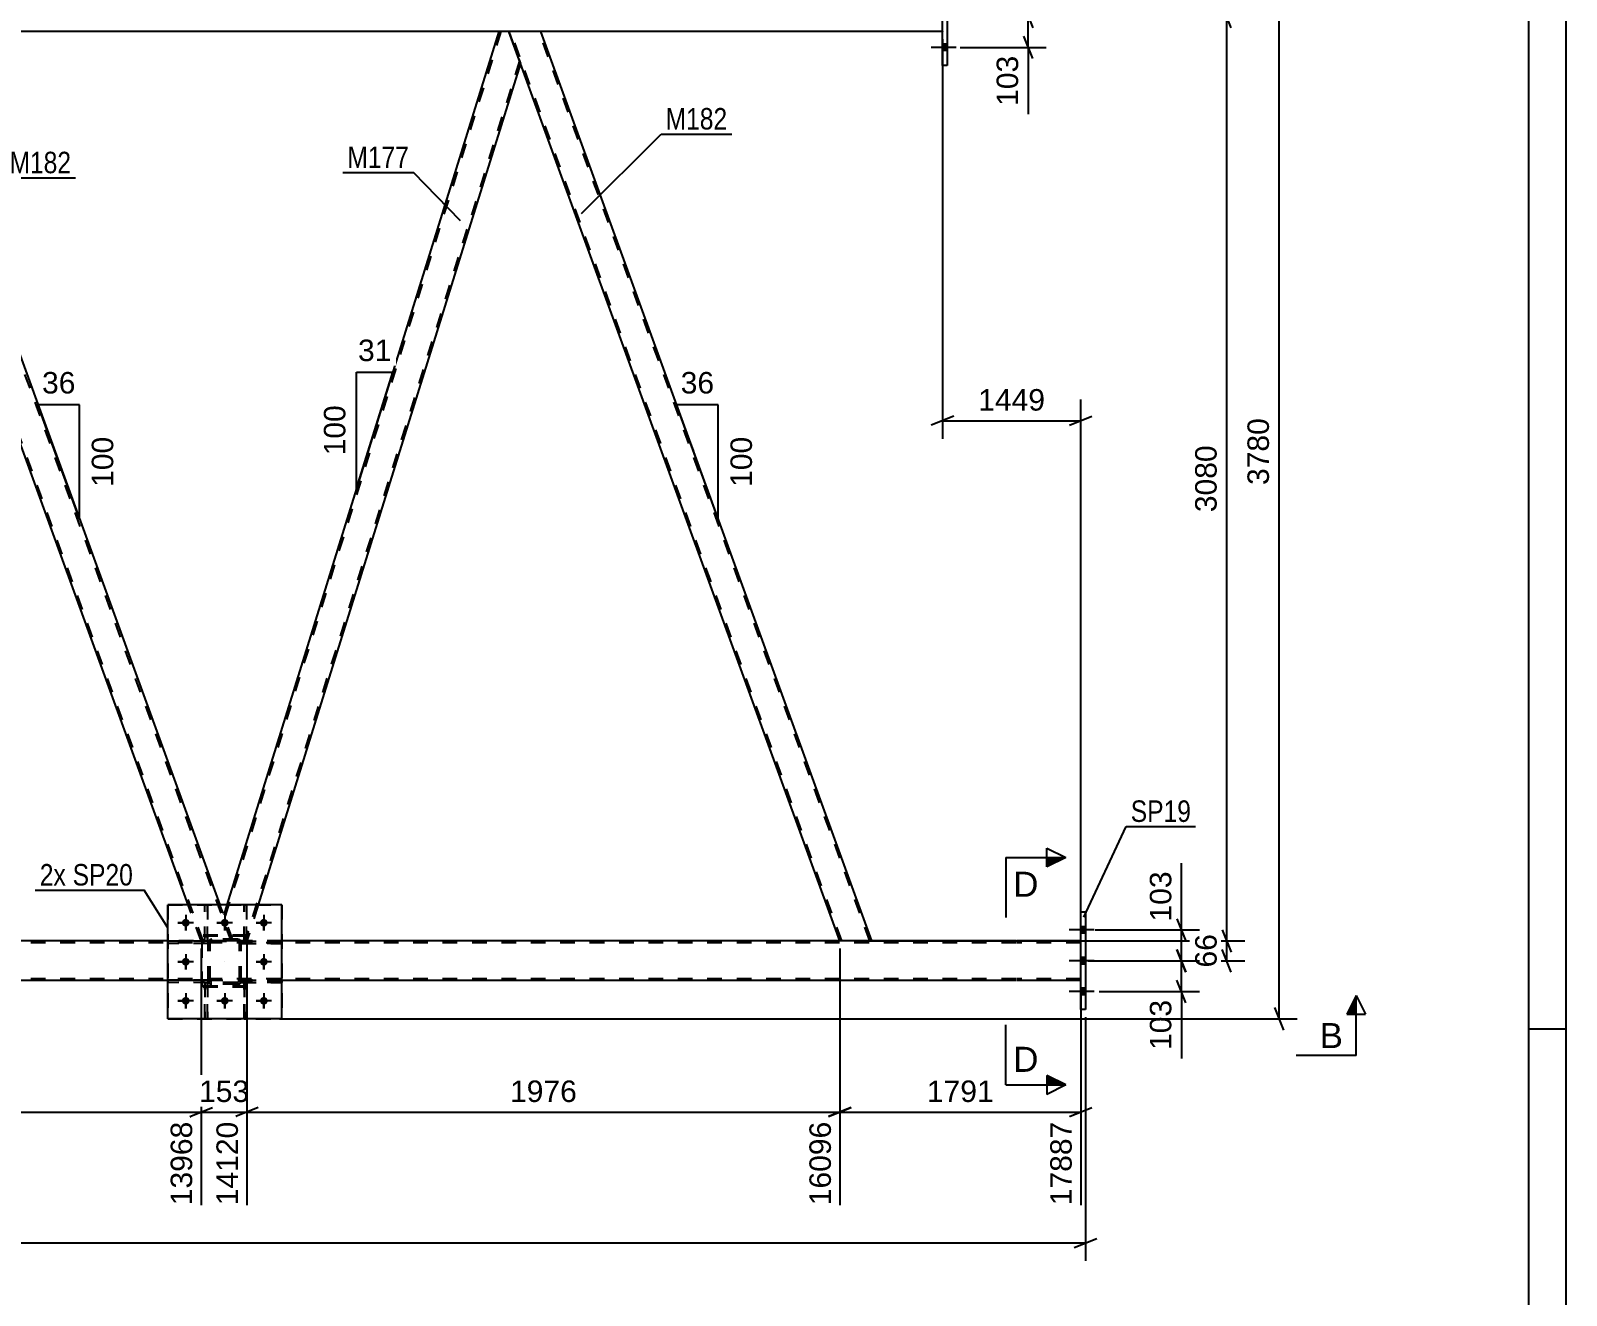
# Model space of a CAD drawing. Header units: millimetres. Extents: x -49 to 792, y -433 to 161.
# Drawn here: x 587.6 to 792.3, y -170.5 to -1.9 of the extents above; entities that cross this region are included whole.
import ezdxf

# ---------------------------------------------------------------- set-up
doc = ezdxf.new("R2010")
doc.units = ezdxf.units.MM
doc.linetypes.add('DXK_LINE_DOT2', pattern=[3.9198, 1.9599, -1.9599])
doc.linetypes.add('DXK_LINE_DOT3', pattern=[5.9187, 2.979, -0.9799, 0.9799, -0.9799])
doc.styles.add('Arial', font='ARIAL.TTF', dxfattribs={"height": 0.2})
doc.styles.add('Arial Narrow', font='ARIALN.TTF', dxfattribs={"height": 0.2})

# ---------------------------------------------------------------- blocks, each defined once
blk = doc.blocks.new('Unknown-203723993-1112')
at = {"color": 5, "linetype": 'Continuous'}
for p, q in [((792.32, -432.98), (792.32, 161.02)), ((787.32, -427.98), (787.32, 156.02)), ((792.32, -134.98), (787.32, -134.98))]:
    blk.add_line(p, q, dxfattribs=at)
blk = doc.blocks.new('Part-203723993-3401 - 3316')
at = {"color": 7, "linetype": 'DXK_LINE_DOT2'}
for p, q in [((709.17, 2), (709.17, -2)), ((655.62, -2), (650.05, -2))]:
    blk.add_line(p, q, dxfattribs=at)
at = {"color": 2, "linetype": 'Continuous'}
for p, q in [((650.05, -2), (570.49, -2)), ((709.17, -2), (655.62, -2))]:
    blk.add_line(p, q, dxfattribs=at)
blk = doc.blocks.new('Part-203723993-3730 - 3316')
at = {"color": 2, "linetype": 'Continuous'}
for p, q in [((655.62, -2), (651.37, -2)), ((699.74, -123.22), (655.62, -2)), ((695.49, -123.22), (652.91, -6.25))]:
    blk.add_line(p, q, dxfattribs=at)
at = {"color": 7, "linetype": 'DXK_LINE_DOT2'}
for p, q in [((651.37, -2), (652.91, -6.25)), ((695.74, -123.22), (651.62, -2)), ((651.62, -2), (651.64, -2)), ((699.49, -123.22), (655.37, -2)), ((699.74, -123.22), (695.49, -123.22))]:
    blk.add_line(p, q, dxfattribs=at)
blk = doc.blocks.new('Bolt-203723993-3376 - 3316')
at = {"linetype": 'Continuous'}
for points in [[(608.82, -120.8, -1), (607.78, -120.8, -1)], [(614.02, -120.8, -1), (612.98, -120.8, -1)], [(619.22, -120.8, -1), (618.18, -120.8, -1)], [(608.82, -126, -1), (607.78, -126, -1)], [(619.22, -126, -1), (618.18, -126, -1)], [(608.82, -131.2, -1), (607.78, -131.2, -1)], [(614.02, -131.2, -1), (612.98, -131.2, -1)], [(619.22, -131.2, -1), (618.18, -131.2, -1)]]:
    blk.add_hatch(color=1, dxfattribs=at).paths.add_polyline_path(points)
at = {"color": 1, "linetype": 'Continuous'}
for p, q in [((608.3, -119.76), (608.3, -121.84)), ((613.5, -119.76), (613.5, -121.84)), ((618.7, -119.76), (618.7, -121.84)), ((609.34, -120.8), (607.26, -120.8)), ((614.54, -120.8), (612.46, -120.8)), ((619.74, -120.8), (617.66, -120.8)), ((609.34, -126), (607.26, -126)), ((608.3, -124.96), (608.3, -127.04)), ((619.74, -126), (617.66, -126)), ((618.7, -124.96), (618.7, -127.04)), ((608.3, -130.16), (608.3, -132.24)), ((613.5, -130.16), (613.5, -132.24)), ((618.7, -130.16), (618.7, -132.24)), ((609.34, -131.2), (607.26, -131.2)), ((614.54, -131.2), (612.46, -131.2)), ((619.74, -131.2), (617.66, -131.2))]:
    blk.add_line(p, q, dxfattribs=at)
blk = doc.blocks.new('Bolt-203723993-3377 - 3316')
at = {"color": 1, "linetype": 'Continuous'}
for p, q in [((608.3, -119.76), (608.3, -120.45)), ((613.5, -119.76), (613.5, -120.45)), ((618.7, -119.76), (618.7, -120.45)), ((607.26, -120.8), (607.95, -120.8)), ((608.3, -121.84), (608.3, -121.14)), ((609.34, -120.8), (608.65, -120.8)), ((612.46, -120.8), (613.15, -120.8)), ((613.5, -121.84), (613.5, -121.14)), ((614.54, -120.8), (613.85, -120.8)), ((617.66, -120.8), (618.35, -120.8)), ((618.7, -121.84), (618.7, -121.14)), ((619.74, -120.8), (619.05, -120.8)), ((607.26, -126), (607.95, -126)), ((608.3, -124.96), (608.3, -125.65)), ((608.3, -127.04), (608.3, -126.34)), ((609.34, -126), (608.65, -126)), ((617.66, -126), (618.35, -126)), ((618.7, -124.96), (618.7, -125.65)), ((618.7, -127.04), (618.7, -126.34)), ((619.74, -126), (619.05, -126)), ((608.3, -130.16), (608.3, -130.85)), ((613.5, -130.16), (613.5, -130.85)), ((618.7, -130.16), (618.7, -130.85)), ((607.26, -131.2), (607.95, -131.2)), ((608.3, -132.24), (608.3, -131.54)), ((609.34, -131.2), (608.65, -131.2)), ((612.46, -131.2), (613.15, -131.2)), ((613.5, -132.24), (613.5, -131.54)), ((614.54, -131.2), (613.85, -131.2)), ((617.66, -131.2), (618.35, -131.2)), ((618.7, -132.24), (618.7, -131.54)), ((619.74, -131.2), (619.05, -131.2))]:
    blk.add_line(p, q, dxfattribs=at)
blk = doc.blocks.new('Bolt-203723993-3383 - 3316')
at = {"linetype": 'Continuous'}
for points in [[(728.23, -122.2), (728.23, -121.32), (727.59, -121.32), (727.59, -122.2)], [(728.23, -122.2), (728.23, -121.32), (727.59, -121.32), (727.59, -122.2)], [(728.23, -122.2), (728.23, -121.32), (727.59, -121.32), (727.59, -122.2)], [(728.23, -126.3), (728.23, -125.42), (727.59, -125.42), (727.59, -126.3)], [(728.23, -126.3), (728.23, -125.42), (727.59, -125.42), (727.59, -126.3)], [(728.23, -130.4), (728.23, -129.52), (727.59, -129.52), (727.59, -130.4)], [(728.23, -130.4), (728.23, -129.52), (727.59, -129.52), (727.59, -130.4)], [(728.23, -130.4), (728.23, -129.52), (727.59, -129.52), (727.59, -130.4)]]:
    blk.add_hatch(color=1, dxfattribs=at).paths.add_polyline_path(points)
at = {"color": 1, "linetype": 'Continuous'}
for p, q in [((729.39, -121.76), (726.07, -121.76)), ((729.39, -121.76), (726.07, -121.76)), ((729.39, -121.76), (726.07, -121.76)), ((728.23, -121.32), (727.59, -121.32)), ((728.23, -121.32), (727.59, -121.32)), ((728.23, -121.32), (727.59, -121.32)), ((728.23, -122.2), (727.59, -122.2)), ((728.23, -122.2), (727.59, -122.2)), ((728.23, -122.2), (727.59, -122.2)), ((729.39, -125.86), (726.07, -125.86)), ((729.39, -125.86), (726.07, -125.86)), ((728.23, -125.42), (727.59, -125.42)), ((728.23, -125.42), (727.59, -125.42)), ((728.23, -126.3), (727.59, -126.3)), ((728.23, -126.3), (727.59, -126.3)), ((729.39, -129.96), (726.07, -129.96)), ((729.39, -129.96), (726.07, -129.96)), ((729.39, -129.96), (726.07, -129.96)), ((728.23, -129.52), (727.59, -129.52)), ((728.23, -129.52), (727.59, -129.52)), ((728.23, -129.52), (727.59, -129.52)), ((728.23, -130.4), (727.59, -130.4)), ((728.23, -130.4), (727.59, -130.4)), ((728.23, -130.4), (727.59, -130.4))]:
    blk.add_line(p, q, dxfattribs=at)
blk = doc.blocks.new('Bolt-203723993-3384 - 3316')
at = {"linetype": 'Continuous'}
for points in [[(709.81, 3.66), (709.81, 4.54), (709.17, 4.54), (709.17, 3.66)], [(709.81, 3.66), (709.81, 4.54), (709.17, 4.54), (709.17, 3.66)], [(709.81, 3.66), (709.81, 4.54), (709.17, 4.54), (709.17, 3.66)], [(709.81, -0.44), (709.81, 0.44), (709.17, 0.44), (709.17, -0.44)], [(709.81, -0.44), (709.81, 0.44), (709.17, 0.44), (709.17, -0.44)], [(709.81, -4.54), (709.81, -3.66), (709.17, -3.66), (709.17, -4.54)], [(709.81, -4.54), (709.81, -3.66), (709.17, -3.66), (709.17, -4.54)], [(709.81, -4.54), (709.81, -3.66), (709.17, -3.66), (709.17, -4.54)]]:
    blk.add_hatch(color=1, dxfattribs=at).paths.add_polyline_path(points)
at = {"color": 1, "linetype": 'Continuous'}
for p, q in [((710.97, 4.1), (707.65, 4.1)), ((710.97, 4.1), (707.65, 4.1)), ((710.97, 4.1), (707.65, 4.1)), ((709.81, 4.54), (709.17, 4.54)), ((709.81, 4.54), (709.17, 4.54)), ((709.81, 4.54), (709.17, 4.54)), ((709.81, 3.66), (709.17, 3.66)), ((709.81, 3.66), (709.17, 3.66)), ((709.81, 3.66), (709.17, 3.66)), ((709.81, 0.44), (709.17, 0.44)), ((709.81, 0.44), (709.17, 0.44)), ((710.97, 0), (707.65, 0)), ((710.97, 0), (707.65, 0)), ((709.81, -0.44), (709.17, -0.44)), ((709.81, -0.44), (709.17, -0.44)), ((709.81, -3.66), (709.17, -3.66)), ((709.81, -3.66), (709.17, -3.66)), ((709.81, -3.66), (709.17, -3.66)), ((710.97, -4.1), (707.65, -4.1)), ((710.97, -4.1), (707.65, -4.1)), ((710.97, -4.1), (707.65, -4.1)), ((709.81, -4.54), (709.17, -4.54)), ((709.81, -4.54), (709.17, -4.54)), ((709.81, -4.54), (709.17, -4.54))]:
    blk.add_line(p, q, dxfattribs=at)
blk = doc.blocks.new('Part-203723993-3391 - 3316')
at = {"color": 7, "linetype": 'DXK_LINE_DOT2'}
for p, q in [((616.5, -122.59), (610.5, -122.59)), ((610.5, -129.39), (610.5, -122.59)), ((616.5, -129.39), (616.5, -122.59)), ((616.5, -129.39), (610.5, -129.39))]:
    blk.add_line(p, q, dxfattribs=at)
blk = doc.blocks.new('Part-203723993-3396 - 3316')
at = {"color": 7, "linetype": 'DXK_LINE_DOT2'}
for p, q in [((718.97, -123.46), (52.31, -123.46)), ((621.1, -123.22), (605.9, -123.22)), ((727.59, -123.46), (719.07, -123.46)), ((727.59, -128.5), (727.59, -123.22)), ((718.97, -128.26), (51.68, -128.26)), ((621.1, -128.5), (605.9, -128.5)), ((727.59, -128.26), (719.07, -128.26))]:
    blk.add_line(p, q, dxfattribs=at)
at = {"color": 2, "linetype": 'Continuous'}
for p, q in [((605.9, -123.22), (450.83, -123.22)), ((718.97, -123.22), (621.1, -123.22)), ((727.59, -123.22), (719.07, -123.22)), ((605.9, -128.5), (450.83, -128.5)), ((718.97, -128.5), (621.1, -128.5)), ((727.59, -128.5), (719.07, -128.5))]:
    blk.add_line(p, q, dxfattribs=at)
blk = doc.blocks.new('Part-203723993-3601 - 3316')
at = {"color": 7, "linetype": 'DXK_LINE_DOT2'}
for p, q in [((621.1, -123.23), (615.7, -123.23)), ((615.7, -123.23), (615.7, -123.55)), ((615.7, -123.55), (621.1, -123.55)), ((616.3, -123.55), (616.3, -123.23)), ((621.1, -123.55), (621.1, -123.23))]:
    blk.add_line(p, q, dxfattribs=at)
blk = doc.blocks.new('Part-203723993-3599 - 3316')
at = {"color": 7, "linetype": 'DXK_LINE_DOT2'}
for p, q in [((611.18, -128.76), (610.86, -128.76)), ((610.86, -128.76), (610.86, -133.59)), ((611.18, -133.59), (611.18, -128.76)), ((610.86, -129.36), (611.18, -129.36)), ((610.86, -133.59), (611.18, -133.59))]:
    blk.add_line(p, q, dxfattribs=at)
blk = doc.blocks.new('Part-203723993-3685 - 3316')
at = {"color": 2, "linetype": 'Continuous'}
for p, q in [((709.17, -6.5), (709.17, 6.5)), ((709.17, 6.5), (709.81, 6.5)), ((709.81, 6.5), (709.81, -6.5)), ((709.81, -6.5), (709.17, -6.5))]:
    blk.add_line(p, q, dxfattribs=at)
blk = doc.blocks.new('Part-203723993-3603 - 3316')
at = {"color": 7, "linetype": 'DXK_LINE_DOT2'}
for p, q in [((611.3, -123.23), (605.9, -123.23)), ((605.9, -123.23), (605.9, -123.55)), ((611.3, -123.55), (605.9, -123.55)), ((610.7, -123.55), (610.7, -123.23)), ((611.3, -123.55), (611.3, -123.23))]:
    blk.add_line(p, q, dxfattribs=at)
blk = doc.blocks.new('Part-203723993-3593 - 3316')
at = {"color": 7, "linetype": 'DXK_LINE_DOT2'}
for p, q in [((615.7, -128.75), (615.7, -128.43)), ((615.7, -128.43), (621.1, -128.43)), ((621.1, -128.75), (615.7, -128.75)), ((616.3, -128.75), (616.3, -128.43)), ((621.1, -128.43), (621.1, -128.75))]:
    blk.add_line(p, q, dxfattribs=at)
blk = doc.blocks.new('Part-203723993-3597 - 3316')
at = {"color": 2, "linetype": 'Continuous'}
for p, q in [((610.86, -118.4), (610.86, -118.39)), ((611.18, -118.39), (610.86, -118.39)), ((611.18, -118.4), (611.18, -118.39))]:
    blk.add_line(p, q, dxfattribs=at)
at = {"color": 7, "linetype": 'DXK_LINE_DOT2'}
for p, q in [((610.86, -123.24), (610.86, -118.4)), ((611.18, -123.24), (611.18, -118.4)), ((610.86, -122.64), (611.18, -122.64)), ((611.18, -123.24), (610.86, -123.24))]:
    blk.add_line(p, q, dxfattribs=at)
blk = doc.blocks.new('Part-203723993-3695 - 3316')
at = {"color": 7, "linetype": 'DXK_LINE_DOT2'}
for p, q in [((650.3, -2), (613.48, -120.12)), ((652.78, -5.88), (616.2, -123.22)), ((613.77, -118.4), (613.35, -119.75)), ((617.96, -118.4), (616.45, -123.22)), ((614.61, -123.22), (613.35, -119.75)), ((616.45, -123.22), (614.61, -123.22))]:
    blk.add_line(p, q, dxfattribs=at)
at = {"color": 2, "linetype": 'Continuous'}
for p, q in [((650.05, -2), (613.77, -118.4)), ((651.37, -2), (650.05, -2)), ((652.91, -6.25), (651.37, -2)), ((652.91, -6.25), (617.96, -118.4))]:
    blk.add_line(p, q, dxfattribs=at)
blk = doc.blocks.new('Part-203723993-3586 - 3316')
at = {"color": 2, "linetype": 'Continuous'}
for p, q in [((621.1, -118.4), (605.9, -118.4)), ((605.9, -133.6), (605.9, -118.4)), ((621.1, -133.6), (621.1, -118.4)), ((621.1, -133.6), (605.9, -133.6))]:
    blk.add_line(p, q, dxfattribs=at)
blk = doc.blocks.new('Part-203723993-3591 - 3316')
at = {"color": 7, "linetype": 'DXK_LINE_DOT2'}
for p, q in [((605.9, -118.4), (621.1, -118.4)), ((605.9, -118.4), (605.9, -133.6)), ((621.1, -118.4), (621.1, -133.6)), ((605.9, -133.6), (621.1, -133.6))]:
    blk.add_line(p, q, dxfattribs=at)
blk = doc.blocks.new('Part-203723993-3592 - 3316')
at = {"color": 7, "linetype": 'DXK_LINE_DOT2'}
for p, q in [((615.7, -123.55), (615.7, -123.23)), ((615.7, -123.23), (621.1, -123.23)), ((621.1, -123.55), (615.7, -123.55)), ((616.3, -123.55), (616.3, -123.23)), ((621.1, -123.23), (621.1, -123.55))]:
    blk.add_line(p, q, dxfattribs=at)
blk = doc.blocks.new('Part-203723993-3594 - 3316')
at = {"color": 7, "linetype": 'DXK_LINE_DOT2'}
for p, q in [((611.3, -123.23), (605.9, -123.23)), ((605.9, -123.55), (605.9, -123.23)), ((611.3, -123.55), (605.9, -123.55)), ((610.7, -123.55), (610.7, -123.23)), ((611.3, -123.23), (611.3, -123.55))]:
    blk.add_line(p, q, dxfattribs=at)
blk = doc.blocks.new('Part-203723993-3595 - 3316')
at = {"color": 7, "linetype": 'DXK_LINE_DOT2'}
for p, q in [((611.3, -128.43), (605.9, -128.43)), ((605.9, -128.75), (605.9, -128.43)), ((611.3, -128.75), (605.9, -128.75)), ((610.7, -128.75), (610.7, -128.43)), ((611.3, -128.43), (611.3, -128.75))]:
    blk.add_line(p, q, dxfattribs=at)
blk = doc.blocks.new('Part-203723993-3596 - 3316')
at = {"color": 2, "linetype": 'Continuous'}
for p, q in [((616.06, -118.4), (616.06, -118.39)), ((616.38, -118.39), (616.06, -118.39)), ((616.38, -118.4), (616.38, -118.39))]:
    blk.add_line(p, q, dxfattribs=at)
at = {"color": 7, "linetype": 'DXK_LINE_DOT2'}
for p, q in [((616.06, -123.24), (616.06, -118.4)), ((616.38, -123.24), (616.38, -118.4)), ((616.06, -122.64), (616.38, -122.64)), ((616.38, -123.24), (616.06, -123.24))]:
    blk.add_line(p, q, dxfattribs=at)
blk = doc.blocks.new('Part-203723993-3598 - 3316')
at = {"color": 7, "linetype": 'DXK_LINE_DOT2'}
for p, q in [((616.38, -128.76), (616.06, -128.76)), ((616.06, -128.76), (616.06, -133.59)), ((616.38, -133.59), (616.38, -128.76)), ((616.06, -129.36), (616.38, -129.36)), ((616.06, -133.59), (616.38, -133.59))]:
    blk.add_line(p, q, dxfattribs=at)
blk = doc.blocks.new('Part-203723993-3600 - 3316')
at = {"color": 7, "linetype": 'DXK_LINE_DOT2'}
for p, q in [((611.3, -123.48), (611.34, -123.29)), ((611.34, -123.29), (611.3, -123.48)), ((611.3, -128.52), (611.3, -123.48)), ((611.54, -123.48), (611.56, -123.38)), ((611.54, -128.52), (611.54, -123.48)), ((611.56, -123.38), (611.61, -123.31)), ((611.6, -123.03), (611.78, -123)), ((611.78, -123), (611.6, -123.03)), ((611.61, -123.31), (611.69, -123.25)), ((611.69, -123.25), (611.78, -123.24)), ((615.22, -123), (611.78, -123)), ((611.78, -123.24), (615.22, -123.24)), ((615.22, -123), (615.41, -123.03)), ((615.41, -123.03), (615.22, -123)), ((615.22, -123.24), (615.31, -123.25)), ((615.31, -123.25), (615.39, -123.31)), ((615.39, -123.31), (615.44, -123.38)), ((615.44, -123.38), (615.46, -123.48)), ((615.46, -128.52), (615.46, -123.48)), ((615.67, -123.29), (615.7, -123.48)), ((615.7, -123.48), (615.67, -123.29)), ((615.7, -128.52), (615.7, -123.48)), ((611.34, -128.7), (611.3, -128.52)), ((611.3, -128.52), (611.34, -128.7)), ((611.56, -128.61), (611.54, -128.52)), ((611.61, -128.69), (611.56, -128.61)), ((611.69, -128.74), (611.61, -128.69)), ((611.78, -128.76), (611.69, -128.74)), ((615.22, -128.76), (611.78, -128.76)), ((615.31, -128.74), (615.22, -128.76)), ((615.39, -128.69), (615.31, -128.74)), ((615.44, -128.61), (615.39, -128.69)), ((615.46, -128.52), (615.44, -128.61)), ((615.7, -128.52), (615.67, -128.7)), ((615.67, -128.7), (615.7, -128.52)), ((611.78, -129), (611.6, -128.96)), ((611.6, -128.96), (611.78, -129)), ((615.22, -129), (611.78, -129)), ((615.41, -128.96), (615.22, -129)), ((615.22, -129), (615.41, -128.96))]:
    blk.add_line(p, q, dxfattribs=at)
at = {"color": 7, "linetype": 'DXK_LINE_DOT3'}
blk.add_line((613.5, -126), (613.5, -126), dxfattribs=at)
at = {"color": 7, "linetype": 'DXK_LINE_DOT2'}
for centre, start, end in [((611.78, -123.48), 112.5, 157.5), ((611.78, -123.48), 112.5, 157.5), ((615.22, -123.48), 22.5, 67.5), ((615.22, -123.48), 22.5, 67.5), ((611.78, -128.52), 202.5, 247.5), ((611.78, -128.52), 202.5, 247.5), ((615.22, -128.52), 292.5, 337.5), ((615.22, -128.52), 292.5, 337.5)]:
    blk.add_arc(centre, 0.48, start, end, dxfattribs=at)
blk = doc.blocks.new('Part-203723993-3602 - 3316')
at = {"color": 7, "linetype": 'DXK_LINE_DOT2'}
for p, q in [((621.1, -128.43), (615.7, -128.43)), ((615.7, -128.43), (615.7, -128.75)), ((615.7, -128.75), (621.1, -128.75)), ((616.3, -128.75), (616.3, -128.43)), ((621.1, -128.75), (621.1, -128.43))]:
    blk.add_line(p, q, dxfattribs=at)
blk = doc.blocks.new('Part-203723993-3604 - 3316')
at = {"color": 7, "linetype": 'DXK_LINE_DOT2'}
for p, q in [((611.3, -128.43), (605.9, -128.43)), ((605.9, -128.43), (605.9, -128.75)), ((611.3, -128.75), (605.9, -128.75)), ((610.7, -128.75), (610.7, -128.43)), ((611.3, -128.75), (611.3, -128.43))]:
    blk.add_line(p, q, dxfattribs=at)
blk = doc.blocks.new('Part-203723993-3605 - 3316')
at = {"color": 7, "linetype": 'DXK_LINE_DOT2'}
for p, q in [((616.06, -123.24), (616.06, -118.39)), ((616.06, -118.39), (616.38, -118.39)), ((616.38, -118.39), (616.38, -123.24)), ((616.06, -122.64), (616.38, -122.64)), ((616.38, -123.24), (616.06, -123.24))]:
    blk.add_line(p, q, dxfattribs=at)
blk = doc.blocks.new('Part-203723993-3606 - 3316')
at = {"color": 7, "linetype": 'DXK_LINE_DOT2'}
for p, q in [((610.86, -123.24), (610.86, -118.39)), ((610.86, -118.39), (611.18, -118.39)), ((611.18, -118.39), (611.18, -123.24)), ((610.86, -122.64), (611.18, -122.64)), ((611.18, -123.24), (610.86, -123.24))]:
    blk.add_line(p, q, dxfattribs=at)
blk = doc.blocks.new('Part-203723993-3607 - 3316')
at = {"color": 7, "linetype": 'DXK_LINE_DOT2'}
for p, q in [((616.06, -133.59), (616.06, -128.76)), ((616.06, -128.76), (616.38, -128.76)), ((616.38, -128.76), (616.38, -133.59)), ((616.06, -129.36), (616.38, -129.36)), ((616.38, -133.59), (616.06, -133.59))]:
    blk.add_line(p, q, dxfattribs=at)
blk = doc.blocks.new('Part-203723993-3608 - 3316')
at = {"color": 7, "linetype": 'DXK_LINE_DOT2'}
for p, q in [((610.86, -133.59), (610.86, -128.76)), ((610.86, -128.76), (611.18, -128.76)), ((611.18, -128.76), (611.18, -133.59)), ((610.86, -129.36), (611.18, -129.36)), ((611.18, -133.59), (610.86, -133.59))]:
    blk.add_line(p, q, dxfattribs=at)
blk = doc.blocks.new('Part-203723993-3609 - 3316')
at = {"color": 7, "linetype": 'DXK_LINE_DOT2'}
for p, q in [((611.3, -123.48), (611.34, -123.29)), ((611.34, -123.29), (611.3, -123.48)), ((611.3, -128.52), (611.3, -123.48)), ((611.54, -123.48), (611.56, -123.38)), ((611.54, -128.52), (611.54, -123.48)), ((611.56, -123.38), (611.61, -123.31)), ((611.6, -123.03), (611.78, -123)), ((611.78, -123), (611.6, -123.03)), ((611.61, -123.31), (611.69, -123.25)), ((611.69, -123.25), (611.78, -123.24)), ((615.22, -123), (611.78, -123)), ((611.78, -123.24), (615.22, -123.24)), ((615.22, -123), (615.41, -123.03)), ((615.41, -123.03), (615.22, -123)), ((615.22, -123.24), (615.31, -123.25)), ((615.31, -123.25), (615.39, -123.31)), ((615.39, -123.31), (615.44, -123.38)), ((615.44, -123.38), (615.46, -123.48)), ((615.46, -128.52), (615.46, -123.48)), ((615.67, -123.29), (615.7, -123.48)), ((615.7, -123.48), (615.67, -123.29)), ((615.7, -128.52), (615.7, -123.48)), ((611.34, -128.7), (611.3, -128.52)), ((611.3, -128.52), (611.34, -128.7)), ((611.56, -128.61), (611.54, -128.52)), ((611.61, -128.69), (611.56, -128.61)), ((611.69, -128.74), (611.61, -128.69)), ((611.78, -128.76), (611.69, -128.74)), ((615.22, -128.76), (611.78, -128.76)), ((615.31, -128.74), (615.22, -128.76)), ((615.39, -128.69), (615.31, -128.74)), ((615.44, -128.61), (615.39, -128.69)), ((615.46, -128.52), (615.44, -128.61)), ((615.7, -128.52), (615.67, -128.7)), ((615.67, -128.7), (615.7, -128.52)), ((611.78, -129), (611.6, -128.96)), ((611.6, -128.96), (611.78, -129)), ((615.22, -129), (611.78, -129)), ((615.41, -128.96), (615.22, -129)), ((615.22, -129), (615.41, -128.96))]:
    blk.add_line(p, q, dxfattribs=at)
at = {"color": 7, "linetype": 'DXK_LINE_DOT3'}
blk.add_line((613.5, -126), (613.5, -126), dxfattribs=at)
at = {"color": 7, "linetype": 'DXK_LINE_DOT2'}
for centre, start, end in [((611.78, -123.48), 112.5, 157.5), ((611.78, -123.48), 112.5, 157.5), ((615.22, -123.48), 22.5, 67.5), ((615.22, -123.48), 22.5, 67.5), ((611.78, -128.52), 202.5, 247.5), ((611.78, -128.52), 202.5, 247.5), ((615.22, -128.52), 292.5, 337.5), ((615.22, -128.52), 292.5, 337.5)]:
    blk.add_arc(centre, 0.48, start, end, dxfattribs=at)
blk = doc.blocks.new('Part-203723993-3610 - 3316')
at = {"color": 7, "linetype": 'DXK_LINE_DOT2'}
for p, q in [((616.5, -122.46), (610.5, -122.46)), ((610.5, -129.26), (610.5, -122.46)), ((616.5, -129.26), (616.5, -122.46)), ((616.5, -129.26), (610.5, -129.26))]:
    blk.add_line(p, q, dxfattribs=at)
blk = doc.blocks.new('Part-203723993-3680 - 3316')
at = {"color": 2, "linetype": 'Continuous'}
for p, q in [((727.59, -132.36), (727.59, -119.36)), ((727.59, -119.36), (728.23, -119.36)), ((728.23, -119.36), (728.23, -132.36)), ((728.23, -132.36), (727.59, -132.36))]:
    blk.add_line(p, q, dxfattribs=at)
blk = doc.blocks.new('Part-203723993-3735 - 3316')
at = {"color": 2, "linetype": 'Continuous'}
for p, q in [((570.49, -2), (566.23, -2)), ((570.49, -2), (612.85, -118.4)), ((608.6, -118.4), (567.78, -6.25))]:
    blk.add_line(p, q, dxfattribs=at)
at = {"color": 7, "linetype": 'DXK_LINE_DOT2'}
for p, q in [((566.23, -2), (567.78, -6.25)), ((610.61, -123.22), (566.49, -2)), ((566.49, -2), (566.51, -2)), ((614.35, -123.22), (570.23, -2)), ((610.35, -123.22), (608.6, -118.4)), ((614.61, -123.22), (612.85, -118.4)), ((614.61, -123.22), (610.35, -123.22))]:
    blk.add_line(p, q, dxfattribs=at)
blk = doc.blocks.new('StraightDimension-203723993-4750 - 3316')
at = {"color": 7, "linetype": 'Continuous'}
for p, q in [((531.32, -124.22), (531.32, -158.45)), ((610.35, -124.22), (610.35, -158.45)), ((532.82, -145.44), (529.82, -146.64)), ((531.32, -146.04), (610.35, -146.04)), ((608.85, -146.64), (611.85, -145.44))]:
    blk.add_line(p, q, dxfattribs=at)
at = {"color": 0}
blk.add_wipeout([(575.88, -145.29), (575.88, -141.09), (565.79, -141.09), (565.79, -145.29)], dxfattribs=at)
at = {"color": 0, "linetype": 'Continuous'}
blk.add_wipeout([(609.75, -146.74), (605.55, -146.74), (605.55, -159.05), (609.75, -159.05)], dxfattribs=at)
at = {"color": 3, "style": 'Arial'}
blk.add_text('1976', height=2.865, dxfattribs=at).set_placement((566.39, -144.69))
at = {"color": 3, "linetype": 'Continuous', "style": 'Arial'}
blk.add_text('13968', height=2.865, rotation=90.0002, dxfattribs=at).set_placement((609.15, -158.45))
blk = doc.blocks.new('StraightDimension-203723993-13039 - 3316')
at = {"color": 7, "linetype": 'Continuous'}
for p, q in [((710.17, 0), (749.46, 0)), ((747.66, -1.5), (746.46, 1.5)), ((747.06, -123.22), (747.06, 0)), ((746.46, -121.72), (747.66, -124.72)), ((698.61, -123.22), (749.46, -123.22))]:
    blk.add_line(p, q, dxfattribs=at)
at = {"color": 0}
blk.add_wipeout([(746.31, -56.56), (742.11, -56.56), (742.11, -66.66), (746.31, -66.66)], dxfattribs=at)
at = {"color": 3, "style": 'Arial'}
blk.add_text('3080', height=2.865, rotation=90.0002, dxfattribs=at).set_placement((745.71, -66.06))
blk = doc.blocks.new('StraightDimension-203723993-13040 - 3316')
at = {"color": 7, "linetype": 'Continuous'}
for p, q in [((746.46, -121.72), (747.66, -124.72)), ((698.61, -123.22), (749.46, -123.22)), ((747.66, -127.36), (746.46, -124.36)), ((747.06, -125.86), (747.06, -123.22)), ((728.59, -125.86), (749.46, -125.86))]:
    blk.add_line(p, q, dxfattribs=at)
at = {"color": 0}
blk.add_wipeout([(746.31, -121.72), (742.11, -121.72), (742.11, -127.36), (746.31, -127.36)], dxfattribs=at)
at = {"color": 3, "style": 'Arial'}
blk.add_text('66', height=2.865, rotation=90.0002, dxfattribs=at).set_placement((745.71, -126.76))
blk = doc.blocks.new('StraightDimension-203723993-4031 - 3316')
at = {"color": 7, "linetype": 'Continuous'}
for p, q in [((720, 1.5), (721.2, -1.5)), ((710.81, 0), (723, 0)), ((720.6, -4.1), (720.6, 0)), ((721.2, -5.6), (720, -2.6)), ((711.51, -4.1), (723, -4.1))]:
    blk.add_line(p, q, dxfattribs=at)
at = {"color": 0}
blk.add_wipeout([(719.85, -4.63), (715.65, -4.63), (715.65, -12.5), (719.85, -12.5)], dxfattribs=at)
at = {"color": 7, "linetype": 'Continuous'}
blk.add_line((720.6, -4.1), (720.6, -13.02), dxfattribs=at)
blk.add_line((720.6, -4.1), (720.6, -13.02), dxfattribs=at)
at = {"color": 3, "style": 'Arial'}
blk.add_text('103', height=2.865, rotation=90.0002, dxfattribs=at).set_placement((719.25, -11.9))
blk = doc.blocks.new('StraightDimension-203723993-4726 - 3316')
at = {"color": 7, "linetype": 'Continuous'}
for p, q in [((610.35, -124.22), (610.35, -158.45)), ((616.45, -124.22), (616.45, -158.45)), ((608.85, -146.64), (611.85, -145.44)), ((610.35, -146.04), (616.45, -146.04)), ((617.95, -145.44), (614.95, -146.64))]:
    blk.add_line(p, q, dxfattribs=at)
at = {"color": 0}
blk.add_wipeout([(617.34, -145.29), (617.34, -141.09), (609.47, -141.09), (609.47, -145.29)], dxfattribs=at)
at = {"color": 0, "linetype": 'Continuous'}
blk.add_wipeout([(615.85, -146.74), (611.65, -146.74), (611.65, -159.05), (615.85, -159.05)], dxfattribs=at)
at = {"color": 3, "style": 'Arial'}
blk.add_text('153', height=2.865, dxfattribs=at).set_placement((610.07, -144.69))
at = {"color": 3, "linetype": 'Continuous', "style": 'Arial'}
blk.add_text('14120', height=2.865, rotation=90.0002, dxfattribs=at).set_placement((615.25, -158.45))
blk = doc.blocks.new('StraightDimension-203723993-3969 - 3316')
at = {"color": 7, "linetype": 'Continuous'}
for p, q in [((709.17, -3), (709.17, -56.27)), ((727.59, -122.22), (727.59, -51.02)), ((710.67, -53.27), (707.67, -54.47)), ((709.17, -53.87), (727.59, -53.87)), ((726.09, -54.47), (729.09, -53.27))]:
    blk.add_line(p, q, dxfattribs=at)
at = {"color": 0}
blk.add_wipeout([(723.43, -53.12), (723.43, -48.92), (713.33, -48.92), (713.33, -53.12)], dxfattribs=at)
at = {"color": 3, "style": 'Arial'}
blk.add_text('1449', height=2.865, dxfattribs=at).set_placement((713.93, -52.52))
blk = doc.blocks.new('StraightDimension-203723993-3995 - 3316')
at = {"color": 7, "linetype": 'Continuous'}
for p, q in [((728.23, -133.36), (728.23, -165.87)), ((-0.64, -163.47), (728.23, -163.47)), ((726.73, -164.07), (729.73, -162.87))]:
    blk.add_line(p, q, dxfattribs=at)
blk = doc.blocks.new('AngleDimension-203723993-3803 - 3316')
at = {"color": 7, "linetype": 'Continuous'}
for p, q in [((590.87, -57.99), (588.59, -51.74)), ((594.13, -51.74), (588.59, -51.74)), ((594.13, -66.96), (588.59, -51.74)), ((594.13, -66.96), (594.13, -51.74))]:
    blk.add_line(p, q, dxfattribs=at)
at = {"color": 0}
for points in [[(594.19, -50.84), (594.19, -46.64), (588.54, -46.64), (588.54, -50.84)], [(599.23, -55.42), (595.03, -55.42), (595.03, -63.29), (599.23, -63.29)]]:
    blk.add_wipeout(points, dxfattribs=at)
at = {"color": 3, "style": 'Arial'}
blk.add_text('36', height=2.865, dxfattribs=at).set_placement((589.14, -50.24))
blk.add_text('100', height=2.865, rotation=90.0002, dxfattribs=at).set_placement((598.63, -62.69))
blk = doc.blocks.new('AngleDimension-203723993-3847 - 3316')
at = {"color": 7, "linetype": 'Continuous'}
for p, q in [((631.07, -47.42), (635.89, -47.42)), ((631.07, -62.89), (635.89, -47.42)), ((631.07, -62.89), (631.07, -47.42)), ((631.66, -60.99), (635.89, -47.42))]:
    blk.add_line(p, q, dxfattribs=at)
at = {"color": 0}
for points in [[(636.3, -46.52), (636.3, -42.32), (630.66, -42.32), (630.66, -46.52)], [(630.17, -51.22), (625.97, -51.22), (625.97, -59.09), (630.17, -59.09)]]:
    blk.add_wipeout(points, dxfattribs=at)
at = {"color": 3, "style": 'Arial'}
blk.add_text('31', height=2.865, dxfattribs=at).set_placement((631.26, -45.92))
blk.add_text('100', height=2.865, rotation=90.0002, dxfattribs=at).set_placement((629.57, -58.49))
blk = doc.blocks.new('StraightDimension-203723993-3914 - 3316')
at = {"color": 7, "linetype": 'Continuous'}
for p, q in [((740.42, -120.26), (741.62, -123.26)), ((729.5, -121.76), (743.42, -121.76)), ((741.02, -125.86), (741.02, -121.76)), ((741.62, -127.36), (740.42, -124.36)), ((728.91, -125.86), (743.42, -125.86))]:
    blk.add_line(p, q, dxfattribs=at)
at = {"color": 0}
blk.add_wipeout([(740.27, -113.36), (736.07, -113.36), (736.07, -121.23), (740.27, -121.23)], dxfattribs=at)
at = {"color": 7, "linetype": 'Continuous'}
blk.add_line((741.02, -121.76), (741.02, -112.84), dxfattribs=at)
blk.add_line((741.02, -121.76), (741.02, -112.84), dxfattribs=at)
at = {"color": 3, "style": 'Arial'}
blk.add_text('103', height=2.865, rotation=90.0002, dxfattribs=at).set_placement((739.67, -120.63))
blk = doc.blocks.new('StraightDimension-203723993-3927 - 3316')
at = {"color": 7, "linetype": 'Continuous'}
for p, q in [((740.42, -124.36), (741.62, -127.36)), ((728.91, -125.86), (743.42, -125.86)), ((741.02, -129.96), (741.02, -125.86)), ((741.62, -131.46), (740.42, -128.46)), ((730.04, -129.96), (743.42, -129.96))]:
    blk.add_line(p, q, dxfattribs=at)
at = {"color": 0}
blk.add_wipeout([(740.27, -130.48), (736.07, -130.48), (736.07, -138.36), (740.27, -138.36)], dxfattribs=at)
at = {"color": 7, "linetype": 'Continuous'}
blk.add_line((741.02, -129.96), (741.02, -138.88), dxfattribs=at)
blk.add_line((741.02, -129.96), (741.02, -138.88), dxfattribs=at)
at = {"color": 3, "style": 'Arial'}
blk.add_text('103', height=2.865, rotation=90.0002, dxfattribs=at).set_placement((739.67, -137.76))
blk = doc.blocks.new('AngleDimension-203723993-3941 - 3316')
at = {"color": 7, "linetype": 'Continuous'}
for p, q in [((676, -57.99), (673.73, -51.74)), ((679.27, -51.74), (673.73, -51.74)), ((679.27, -66.96), (673.73, -51.74)), ((679.27, -66.96), (679.27, -51.74))]:
    blk.add_line(p, q, dxfattribs=at)
at = {"color": 0}
for points in [[(679.32, -50.84), (679.32, -46.64), (673.67, -46.64), (673.67, -50.84)], [(684.37, -55.42), (680.17, -55.42), (680.17, -63.29), (684.37, -63.29)]]:
    blk.add_wipeout(points, dxfattribs=at)
at = {"color": 3, "style": 'Arial'}
blk.add_text('36', height=2.865, dxfattribs=at).set_placement((674.27, -50.24))
blk.add_text('100', height=2.865, rotation=90.0002, dxfattribs=at).set_placement((683.77, -62.69))
blk = doc.blocks.new('StraightDimension-203723993-3974 - 3316')
at = {"color": 7, "linetype": 'Continuous'}
for p, q in [((754.63, 16.1), (753.43, 19.1)), ((704.97, 17.6), (756.43, 17.6)), ((754.03, -133.6), (754.03, 17.6)), ((753.43, -132.1), (754.63, -135.1)), ((620.78, -133.6), (756.43, -133.6))]:
    blk.add_line(p, q, dxfattribs=at)
at = {"color": 0}
blk.add_wipeout([(753.28, -52.95), (749.08, -52.95), (749.08, -63.05), (753.28, -63.05)], dxfattribs=at)
at = {"color": 3, "style": 'Arial'}
blk.add_text('3780', height=2.865, rotation=90.0002, dxfattribs=at).set_placement((752.68, -62.44))
blk = doc.blocks.new('StraightDimension-203723993-4706 - 3316')
at = {"color": 7, "linetype": 'Continuous'}
for p, q in [((616.45, -124.22), (616.45, -158.45)), ((695.49, -124.22), (695.49, -158.45)), ((617.95, -145.44), (614.95, -146.64)), ((616.45, -146.04), (695.49, -146.04)), ((693.99, -146.64), (696.99, -145.44))]:
    blk.add_line(p, q, dxfattribs=at)
at = {"color": 0}
blk.add_wipeout([(661.02, -145.29), (661.02, -141.09), (650.92, -141.09), (650.92, -145.29)], dxfattribs=at)
at = {"color": 0, "linetype": 'Continuous'}
blk.add_wipeout([(694.89, -146.74), (690.69, -146.74), (690.69, -159.05), (694.89, -159.05)], dxfattribs=at)
at = {"color": 3, "style": 'Arial'}
blk.add_text('1976', height=2.865, dxfattribs=at).set_placement((651.52, -144.69))
at = {"color": 3, "linetype": 'Continuous', "style": 'Arial'}
blk.add_text('16096', height=2.865, rotation=90.0002, dxfattribs=at).set_placement((694.29, -158.45))
blk = doc.blocks.new('StraightDimension-203723993-4902 - 3316')
at = {"color": 7, "linetype": 'Continuous'}
for p, q in [((695.49, -124.22), (695.49, -158.45)), ((727.59, -129.5), (727.59, -158.45)), ((696.99, -145.44), (693.99, -146.64)), ((695.49, -146.04), (727.59, -146.04)), ((726.09, -146.64), (729.09, -145.44))]:
    blk.add_line(p, q, dxfattribs=at)
at = {"color": 0}
blk.add_wipeout([(716.59, -145.29), (716.59, -141.09), (706.49, -141.09), (706.49, -145.29)], dxfattribs=at)
at = {"color": 0, "linetype": 'Continuous'}
blk.add_wipeout([(726.99, -146.74), (722.79, -146.74), (722.79, -159.05), (726.99, -159.05)], dxfattribs=at)
at = {"color": 3, "style": 'Arial'}
blk.add_text('1791', height=2.865, dxfattribs=at).set_placement((707.09, -144.69))
at = {"color": 3, "linetype": 'Continuous', "style": 'Arial'}
blk.add_text('17887', height=2.865, rotation=90.0002, dxfattribs=at).set_placement((726.39, -158.45))
blk = doc.blocks.new('SectionMark-203723993-5019 - 3316')
at = {"linetype": 'Continuous'}
for points in [[(723.09, -113.33), (723.09, -112.08), (725.59, -112.08)], [(723.09, -142.42), (723.09, -141.17), (725.59, -142.42)]]:
    blk.add_hatch(color=6, dxfattribs=at).paths.add_polyline_path(points)
at = {"color": 6, "linetype": 'Continuous'}
for p, q in [((717.59, -112.08), (725.59, -112.08)), ((723.09, -113.33), (723.09, -110.83)), ((723.09, -110.83), (725.59, -112.08)), ((725.59, -112.08), (723.09, -113.33)), ((725.59, -142.42), (723.09, -141.17)), ((723.09, -141.17), (723.09, -143.67)), ((717.59, -142.42), (725.59, -142.42)), ((725.59, -142.42), (723.09, -143.67))]:
    blk.add_line(p, q, dxfattribs=at)
at = {"color": 0, "linetype": 'Continuous'}
for points in [[(721.96, -117.33), (721.96, -113.83), (718.59, -113.83), (718.59, -117.33)], [(721.96, -140.67), (721.96, -137.17), (718.59, -137.17), (718.59, -140.67)]]:
    blk.add_wipeout(points, dxfattribs=at)
at = {"color": 6, "linetype": 'Continuous'}
for p, q in [((717.59, -112.08), (717.59, -120.08)), ((717.59, -142.42), (717.59, -134.42))]:
    blk.add_line(p, q, dxfattribs=at)
at = {"color": 3, "linetype": 'Continuous', "style": 'Arial'}
for p in [(718.59, -117.33), (718.59, -140.67)]:
    blk.add_text('D', height=3.34, dxfattribs=at).set_placement(p)
blk = doc.blocks.new('MarkSet-203723993-5051 - 3316')
at = {"color": 30, "linetype": 'Continuous'}
blk.add_line((605.9, -121.48), (602.76, -116.43), dxfattribs=at)
at = {"color": 0}
blk.add_wipeout([(592.32, -115.83), (592.32, -112.83), (588.84, -112.83), (588.84, -115.83)], dxfattribs=at)
blk.add_wipeout([(592.32, -115.83), (592.32, -112.83), (588.84, -112.83), (588.84, -115.83)], dxfattribs=at)
blk.add_wipeout([(601.26, -115.83), (601.26, -112.83), (593.22, -112.83), (593.22, -115.83)], dxfattribs=at)
blk.add_wipeout([(601.26, -115.83), (601.26, -112.83), (593.22, -112.83), (593.22, -115.83)], dxfattribs=at)
at = {"color": 30, "linetype": 'Continuous'}
blk.add_line((588.24, -116.43), (602.76, -116.43), dxfattribs=at)
at = {"color": 3, "style": 'Arial Narrow'}
for s, p in [('2x', (588.84, -115.83)), ('SP20', (593.22, -115.83))]:
    blk.add_text(s, height=2.863, dxfattribs=at).set_placement(p)
blk = doc.blocks.new('Mark-203723993-3676 - 3316')
at = {"color": 0}
blk.add_wipeout([(742.3, -107.35), (742.3, -104.35), (734.26, -104.35), (734.26, -107.35)], dxfattribs=at)
blk.add_wipeout([(742.3, -107.35), (742.3, -104.35), (734.26, -104.35), (734.26, -107.35)], dxfattribs=at)
at = {"color": 30, "linetype": 'Continuous'}
for p, q in [((728.02, -120.07), (733.66, -107.95)), ((733.66, -107.95), (742.9, -107.95))]:
    blk.add_line(p, q, dxfattribs=at)
at = {"color": 3, "style": 'Arial Narrow'}
blk.add_text('SP19', height=2.863, dxfattribs=at).set_placement((734.26, -107.35))
blk = doc.blocks.new('SectionMark-203723993-5017 - 3316')
at = {"color": 6, "linetype": 'Continuous'}
for p, q in [((764.3, -138.5), (764.3, -130.5)), ((764.3, -130.5), (765.55, -133))]:
    blk.add_line(p, q, dxfattribs=at)
at = {"color": 0, "linetype": 'Continuous'}
blk.add_wipeout([(762.55, -137.5), (762.55, -134), (759.44, -134), (759.44, -137.5)], dxfattribs=at)
at = {"linetype": 'Continuous'}
blk.add_hatch(color=6, dxfattribs=at).paths.add_polyline_path([(764.3, -133), (763.05, -133), (764.3, -130.5)])
at = {"color": 6, "linetype": 'Continuous'}
for p, q in [((764.3, -130.5), (763.05, -133)), ((763.05, -133), (765.55, -133)), ((764.3, -138.5), (756.3, -138.5))]:
    blk.add_line(p, q, dxfattribs=at)
at = {"color": 3, "linetype": 'Continuous', "style": 'Arial'}
blk.add_text('B', height=3.34, dxfattribs=at).set_placement((759.44, -137.5))
blk = doc.blocks.new('Mark-203723993-3691 - 3316')
at = {"color": 0}
blk.add_wipeout([(638.07, -20.18), (638.07, -17.18), (629.84, -17.18), (629.84, -20.18)], dxfattribs=at)
blk.add_wipeout([(638.07, -20.18), (638.07, -17.18), (629.84, -17.18), (629.84, -20.18)], dxfattribs=at)
at = {"color": 30, "linetype": 'Continuous'}
for p in [(629.24, -20.78), (644.91, -27.21)]:
    blk.add_line(p, (638.67, -20.78), dxfattribs=at)
at = {"color": 3, "style": 'Arial Narrow'}
blk.add_text('M177', height=2.863, dxfattribs=at).set_placement((629.84, -20.18))
blk = doc.blocks.new('Mark-203723993-3726 - 3316')
at = {"color": 0}
blk.add_wipeout([(680.48, -15.05), (680.48, -12.05), (672.26, -12.05), (672.26, -15.05)], dxfattribs=at)
blk.add_wipeout([(680.48, -15.05), (680.48, -12.05), (672.26, -12.05), (672.26, -15.05)], dxfattribs=at)
at = {"color": 30, "linetype": 'Continuous'}
for p, q in [((661.05, -26.26), (671.66, -15.65)), ((671.66, -15.65), (681.08, -15.65))]:
    blk.add_line(p, q, dxfattribs=at)
at = {"color": 3, "style": 'Arial Narrow'}
blk.add_text('M182', height=2.863, dxfattribs=at).set_placement((672.26, -15.05))
blk = doc.blocks.new('Mark-203723993-3731 - 3316')
at = {"color": 0}
blk.add_wipeout([(593.02, -20.88), (593.02, -17.88), (584.8, -17.88), (584.8, -20.88)], dxfattribs=at)
blk.add_wipeout([(593.02, -20.88), (593.02, -17.88), (584.8, -17.88), (584.8, -20.88)], dxfattribs=at)
at = {"color": 30, "linetype": 'Continuous'}
for p, q in [((578.09, -26.81), (584.2, -21.48)), ((584.2, -21.48), (593.62, -21.48))]:
    blk.add_line(p, q, dxfattribs=at)
at = {"color": 3, "style": 'Arial Narrow'}
blk.add_text('M182', height=2.863, dxfattribs=at).set_placement((584.8, -20.88))

msp = doc.modelspace()

# ---------------------------------------------------------------- block references
for name in ['Unknown-203723993-1112', 'Part-203723993-3685 - 3316', 'Bolt-203723993-3384 - 3316', 'Part-203723993-3401 - 3316', 'Part-203723993-3735 - 3316', 'Part-203723993-3695 - 3316', 'Part-203723993-3730 - 3316', 'Part-203723993-3586 - 3316', 'Part-203723993-3591 - 3316', 'Part-203723993-3597 - 3316', 'Part-203723993-3606 - 3316', 'Part-203723993-3596 - 3316', 'Part-203723993-3605 - 3316', 'Bolt-203723993-3376 - 3316', 'Bolt-203723993-3377 - 3316', 'Part-203723993-3680 - 3316', 'Part-203723993-3610 - 3316', 'Part-203723993-3391 - 3316', 'Bolt-203723993-3383 - 3316', 'Part-203723993-3396 - 3316', 'Part-203723993-3603 - 3316', 'Part-203723993-3594 - 3316', 'Part-203723993-3600 - 3316', 'Part-203723993-3609 - 3316', 'Part-203723993-3601 - 3316', 'Part-203723993-3592 - 3316', 'Part-203723993-3595 - 3316', 'Part-203723993-3604 - 3316', 'Part-203723993-3599 - 3316', 'Part-203723993-3608 - 3316', 'Part-203723993-3593 - 3316', 'Part-203723993-3602 - 3316', 'Part-203723993-3598 - 3316', 'Part-203723993-3607 - 3316']:
    msp.add_blockref(name, (0, 0))

# ---------------------------------------------------------------- next in the draw order: block references
for name in ['StraightDimension-203723993-13039 - 3316', 'StraightDimension-203723993-4750 - 3316']:
    msp.add_blockref(name, (0, 0))

# ---------------------------------------------------------------- next in the draw order: block references
for name in ['StraightDimension-203723993-4031 - 3316', 'StraightDimension-203723993-13040 - 3316', 'StraightDimension-203723993-4726 - 3316']:
    msp.add_blockref(name, (0, 0))

# ---------------------------------------------------------------- next in the draw order: block references
msp.add_blockref('StraightDimension-203723993-3969 - 3316', (0, 0))

# ---------------------------------------------------------------- next in the draw order: block references
msp.add_blockref('StraightDimension-203723993-3995 - 3316', (0, 0))

# ---------------------------------------------------------------- next in the draw order: block references
for name in ['Mark-203723993-3731 - 3316', 'AngleDimension-203723993-3847 - 3316', 'AngleDimension-203723993-3803 - 3316', 'AngleDimension-203723993-3941 - 3316', 'MarkSet-203723993-5051 - 3316', 'StraightDimension-203723993-3914 - 3316']:
    msp.add_blockref(name, (0, 0))

# ---------------------------------------------------------------- next in the draw order: block references
msp.add_blockref('StraightDimension-203723993-3927 - 3316', (0, 0))

# ---------------------------------------------------------------- next in the draw order: block references
msp.add_blockref('StraightDimension-203723993-3974 - 3316', (0, 0))

# ---------------------------------------------------------------- next in the draw order: block references
for name in ['Mark-203723993-3726 - 3316', 'Mark-203723993-3691 - 3316', 'Mark-203723993-3676 - 3316', 'StraightDimension-203723993-4706 - 3316']:
    msp.add_blockref(name, (0, 0))

# ---------------------------------------------------------------- next in the draw order: block references
msp.add_blockref('StraightDimension-203723993-4902 - 3316', (0, 0))

# ---------------------------------------------------------------- next in the draw order: block references
msp.add_blockref('SectionMark-203723993-5019 - 3316', (0, 0))

# ---------------------------------------------------------------- next in the draw order: block references
msp.add_blockref('SectionMark-203723993-5017 - 3316', (0, 0))

doc.saveas('drawing.dxf')
